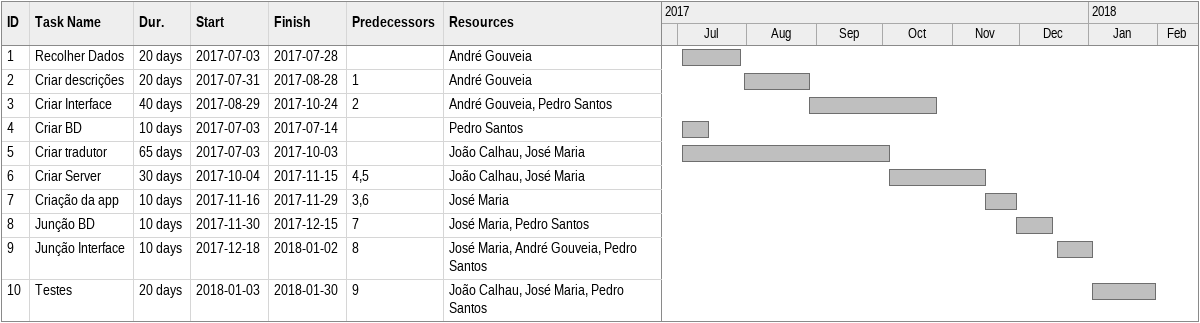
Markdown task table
| ID | Task | Duration | Start | Finish | Predecessors | Resources |
|---|---|---|---|---|---|---|
| 1 | Recolher Dados | 20d | 2017-07-03 | 2017-07-28 |  | André Gouveia |
| 2 | Criar descrições | 20d | 2017-07-31 | 2017-08-28 | 1 | André Gouveia |
| 3 | Criar Interface | 40d | 2017-08-29 | 2017-10-24 | 2 | André Gouveia, Pedro Santos |
| 4 | Criar BD | 10d | 2017-07-03 | 2017-07-14 |  | Pedro Santos |
| 5 | Criar tradutor | 65d | 2017-07-03 | 2017-10-03 |  | João Calhau, José Maria |
| 6 | Criar Server | 30d | 2017-10-04 | 2017-11-15 | 4, 5 | João Calhau, José Maria |
| 7 | Criação da app | 10d | 2017-11-16 | 2017-11-29 | 3, 6 | José Maria |
| 8 | Junção BD | 10d | 2017-11-30 | 2017-12-15 | 7 | José Maria, Pedro Santos |
| 9 | Junção Interface | 10d | 2017-12-18 | 2018-01-02 | 8 | José Maria, André Gouveia, Pedro Santos |
| 10 | Testes | 20d | 2018-01-03 | 2018-01-30 | 9 | João Calhau, José Maria, Pedro Santos |
